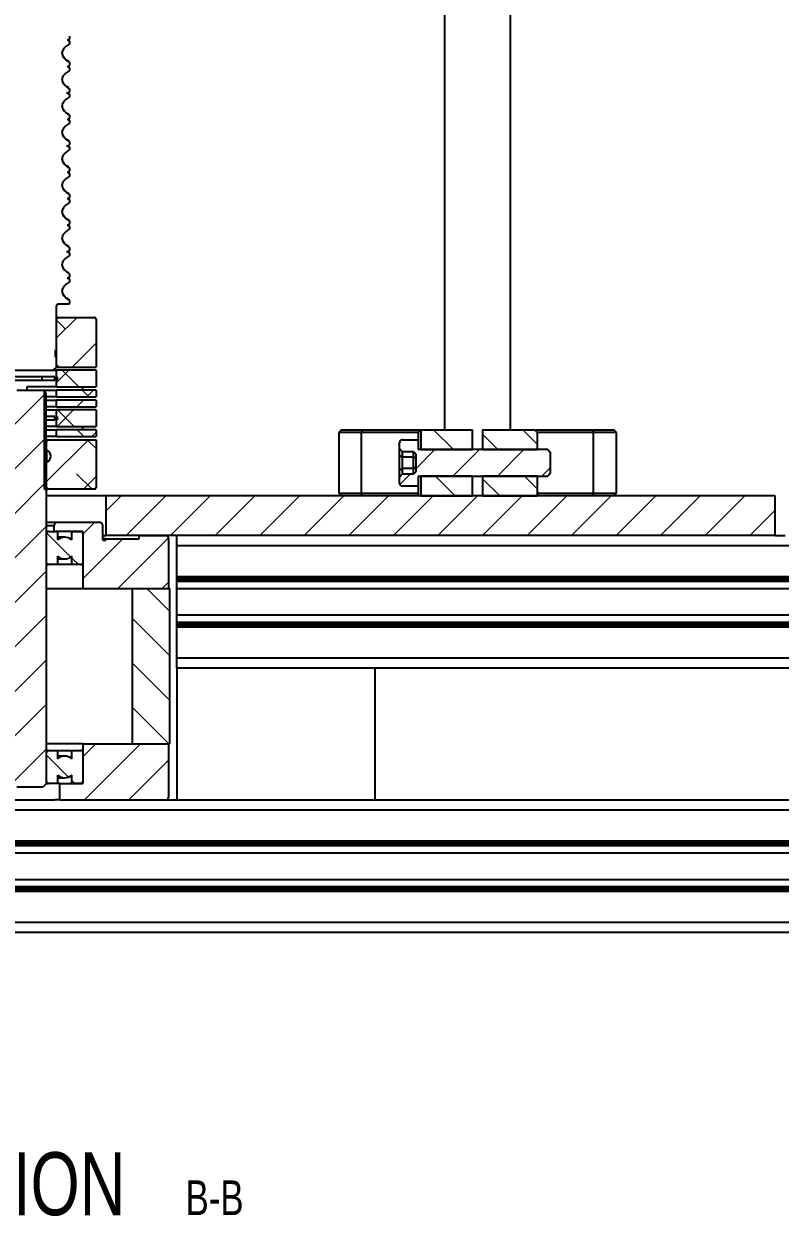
# Model space of a CAD drawing. Header units: millimetres. Extents: x 15 to 1184, y 5 to 1288.
# Drawn here: x 373 to 449.2, y 1006.1 to 1126.4 of the extents above; entities that cross this region are included whole.
import ezdxf

# ---------------------------------------------------------------- set-up
doc = ezdxf.new("R2010")
doc.units = ezdxf.units.MM
doc.styles.add('SLDTEXTSTYLE1', font='TXT', dxfattribs={"width": 0.75})

# ---------------------------------------------------------------- blocks, each defined once
blk = doc.blocks.new('SW_NOTE_3')
at = {"color": 0, "linetype": 'Continuous', "lineweight": 0, "attachment_point": 2, "style": 'SLDTEXTSTYLE1'}
for s, insert, char_height in [('SECTION', (17.36, 8.19), 6.35), ('B-B', (40.51, 5.35), 3.5)]:
    blk.add_mtext(s, dxfattribs=dict(at, insert=insert, char_height=char_height))

msp = doc.modelspace()

# ---------------------------------------------------------------- hatches: boundary and pattern name
at = {"linetype": 'Continuous', "lineweight": 18}
h = msp.add_hatch(dxfattribs=at)
h.set_pattern_fill('ANSI38', style=0)
edge = h.paths.add_edge_path(flags=0)
edge.add_line((380.25, 1091.76), (380.25, 1096.6))
edge.add_arc((380.09, 1096.6), 0.167, 0, 90)
edge.add_line((380.09, 1096.76), (376.44, 1096.76))
edge.add_arc((376.44, 1096.6), 0.167, 90, 180)
edge.add_line((376.27, 1096.6), (376.27, 1091.76))
edge.add_line((376.27, 1091.76), (380.25, 1091.76))
h = msp.add_hatch(dxfattribs=at)
h.set_pattern_fill('ANSI38', style=0)
h.paths.add_polyline_path([(376.33, 1090.76), (376.33, 1090.43), (376.27, 1090.43), (376.27, 1089.76), (380.25, 1089.76), (380.25, 1091.43), (376.27, 1091.43), (376.27, 1090.76)], flags=0)
h = msp.add_hatch(dxfattribs=at)
h.set_pattern_fill('ANSI31', style=0)
h.paths.add_polyline_path([(371.92, 1049.76), (372.25, 1049.43), (374.92, 1049.43), (375.25, 1049.76), (375.25, 1079.43), (375.05, 1079.43), (375.05, 1089.3), (374.92, 1089.43), (372.25, 1089.43), (371.92, 1089.1)], flags=0)
h = msp.add_hatch(dxfattribs=at)
h.set_pattern_fill('ANSI38', style=0)
h.paths.add_polyline_path([(376.27, 1089.43), (376.27, 1088.76), (380.25, 1088.76), (380.25, 1089.43)], flags=0)
h = msp.add_hatch(dxfattribs=at)
h.set_pattern_fill('ANSI38', style=0)
h.paths.add_polyline_path([(380.25, 1087.76), (380.25, 1088.43), (376.27, 1088.43), (376.27, 1087.76)], flags=0)
h = msp.add_hatch(dxfattribs=at)
h.set_pattern_fill('ANSI38', style=0)
h.paths.add_polyline_path([(376.33, 1086.76), (376.33, 1086.43), (376.27, 1086.43), (376.27, 1085.76), (380.25, 1085.76), (380.25, 1087.43), (376.27, 1087.43), (376.27, 1086.76)], flags=0)
h = msp.add_hatch(dxfattribs=at)
h.set_pattern_fill('ANSI38', style=0)
h.paths.add_polyline_path([(376.27, 1085.43), (376.27, 1084.76), (380.25, 1084.76), (380.25, 1085.43)], flags=0)
h = msp.add_hatch(dxfattribs=at)
h.set_pattern_fill('ANSI31', angle=90, style=0)
h.paths.add_polyline_path([(412.98, 1083.43), (418.21, 1083.43), (418.21, 1085.43), (412.98, 1085.43)], flags=0)
h = msp.add_hatch(dxfattribs=at)
h.set_pattern_fill('ANSI31', angle=90, style=0)
h.paths.add_polyline_path([(424.44, 1085.43), (419.21, 1085.43), (419.21, 1083.43), (424.71, 1083.43), (424.71, 1085.16)], flags=0)
h = msp.add_hatch(dxfattribs=at)
h.set_pattern_fill('ANSI38', style=0)
edge = h.paths.add_edge_path(flags=0)
edge.add_arc((375.43, 1079.6), 0.167, 180, 270)
edge.add_line((375.43, 1079.43), (380.09, 1079.43))
edge.add_arc((380.09, 1079.6), 0.167, 270, 360)
edge.add_line((380.25, 1079.6), (380.25, 1084.43))
edge.add_line((380.25, 1084.43), (375.43, 1084.43))
edge.add_arc((375.43, 1084.26), 0.167, 90, 180)
edge.add_line((375.27, 1084.26), (375.27, 1083.42))
edge.add_ellipse((373.59, 1082.76), major_axis=(2.09, 0), ratio=0.52515, start_angle=-36.6739, end_angle=36.6739, ccw=False)
edge.add_line((375.27, 1082.11), (375.27, 1079.6))
h = msp.add_hatch(dxfattribs=at)
h.set_pattern_fill('ANSI31', style=0)
edge = h.paths.add_edge_path(flags=0)
edge.add_line((410.84, 1083.55), (411.1, 1083.25))
edge.add_line((411.1, 1083.25), (412.25, 1083.25))
edge.add_line((412.25, 1083.25), (412.51, 1082.95))
edge.add_line((412.51, 1082.95), (412.51, 1081.24))
edge.add_line((412.51, 1081.24), (412.25, 1080.94))
edge.add_line((412.25, 1080.94), (411.1, 1080.94))
edge.add_line((411.1, 1080.94), (410.84, 1080.64))
edge.add_line((410.84, 1080.64), (410.84, 1080.03))
edge.add_arc((411.11, 1080.03), 0.267, 180, 270)
edge.add_line((411.11, 1079.76), (412.71, 1079.76))
edge.add_line((412.71, 1079.76), (412.71, 1080.76))
edge.add_line((412.71, 1080.76), (425.78, 1080.76))
edge.add_line((425.78, 1080.76), (426.04, 1081.02))
edge.add_line((426.04, 1081.02), (426.04, 1083.17))
edge.add_line((426.04, 1083.17), (425.78, 1083.43))
edge.add_line((425.78, 1083.43), (412.71, 1083.43))
edge.add_line((412.71, 1083.43), (412.71, 1084.43))
edge.add_line((412.71, 1084.43), (411.11, 1084.43))
edge.add_arc((411.11, 1084.16), 0.267, 90, 180)
edge.add_line((410.84, 1084.16), (410.84, 1083.55))
h = msp.add_hatch(dxfattribs=at)
h.set_pattern_fill('ANSI31', angle=90, style=0)
h.paths.add_polyline_path([(412.98, 1078.76), (418.21, 1078.76), (418.21, 1080.76), (412.98, 1080.76)], flags=0)
h = msp.add_hatch(dxfattribs=at)
h.set_pattern_fill('ANSI31', angle=90, style=0)
h.paths.add_polyline_path([(424.71, 1078.76), (424.71, 1080.76), (419.21, 1080.76), (419.21, 1078.76)], flags=0)
h = msp.add_hatch(dxfattribs=at)
h.set_pattern_fill('ANSI31', style=0)
h.paths.add_polyline_path([(381.25, 1074.76), (448.71, 1074.76), (448.71, 1078.76), (381.25, 1078.76)], flags=0)
h = msp.add_hatch(dxfattribs=at)
h.set_pattern_fill('ANSI31', angle=90, style=0)
edge = h.paths.add_edge_path(flags=0)
edge.add_line((376.35, 1074.32), (376.35, 1075.16))
edge.add_line((376.35, 1075.16), (375.45, 1075.16))
edge.add_arc((375.45, 1074.96), 0.2, 90, 180)
edge.add_line((375.25, 1074.96), (375.25, 1072.03))
edge.add_arc((375.45, 1072.03), 0.2, 180, 270)
edge.add_line((375.45, 1071.83), (376.35, 1071.83))
edge.add_line((376.35, 1071.83), (376.35, 1072.68))
edge.add_arc((377.09, 1073.5), 1.1, 228.1897, 311.8103)
edge.add_line((377.82, 1072.68), (377.82, 1071.83))
edge.add_line((377.82, 1071.83), (378.72, 1071.83))
edge.add_arc((378.72, 1072.03), 0.2, 270, 360)
edge.add_line((378.92, 1072.03), (378.92, 1074.96))
edge.add_arc((378.72, 1074.96), 0.2, 0, 90)
edge.add_line((378.72, 1075.16), (377.82, 1075.16))
edge.add_line((377.82, 1075.16), (377.82, 1074.32))
edge.add_arc((377.09, 1073.5), 1.1, 48.1897, 131.8103)
h = msp.add_hatch(dxfattribs=at)
h.set_pattern_fill('ANSI31', style=0)
edge = h.paths.add_edge_path(flags=0)
edge.add_line((378.92, 1069.43), (387.59, 1069.43))
edge.add_line((387.59, 1069.43), (387.59, 1074.43))
edge.add_arc((387.25, 1074.43), 0.333, 0, 90)
edge.add_line((387.25, 1074.76), (384.59, 1074.76))
edge.add_line((384.59, 1074.76), (384.59, 1074.43))
edge.add_line((384.59, 1074.43), (381.25, 1074.43))
edge.add_line((381.25, 1074.43), (381.25, 1074.3))
edge.add_line((381.25, 1074.3), (380.92, 1074.3))
edge.add_line((380.92, 1074.3), (380.92, 1075.76))
edge.add_arc((380.59, 1075.76), 0.333, 0, 90)
edge.add_line((380.59, 1076.1), (376.35, 1076.1))
edge.add_arc((376.35, 1075.76), 0.333, 90, 180)
edge.add_line((376.02, 1075.76), (376.02, 1075.16))
edge.add_line((376.02, 1075.16), (378.92, 1075.16))
edge.add_line((378.92, 1075.16), (378.92, 1069.43))
h = msp.add_hatch(dxfattribs=at)
h.set_pattern_fill('ANSI31', angle=90, style=0)
h.paths.add_polyline_path([(383.92, 1053.76), (387.69, 1053.76), (387.69, 1069.43), (383.92, 1069.43)], flags=0)
h = msp.add_hatch(dxfattribs=at)
h.set_pattern_fill('ANSI31', style=0)
edge = h.paths.add_edge_path(flags=0)
edge.add_line((387.59, 1053.76), (378.92, 1053.76))
edge.add_line((378.92, 1053.76), (378.92, 1049.76))
edge.add_line((378.92, 1049.76), (376.59, 1049.76))
edge.add_line((376.59, 1049.76), (376.59, 1048.1))
edge.add_line((376.59, 1048.1), (387.25, 1048.1))
edge.add_arc((387.25, 1048.43), 0.333, 270, 360)
edge.add_line((387.59, 1048.43), (387.59, 1053.76))
h = msp.add_hatch(dxfattribs=at)
h.set_pattern_fill('ANSI31', angle=90, style=0)
edge = h.paths.add_edge_path(flags=0)
edge.add_line((376.35, 1049.76), (376.35, 1050.61))
edge.add_arc((377.09, 1051.43), 1.1, 228.1897, 311.8103)
edge.add_line((377.82, 1050.61), (377.82, 1049.76))
edge.add_line((377.82, 1049.76), (378.72, 1049.76))
edge.add_arc((378.72, 1049.96), 0.2, 270, 360)
edge.add_line((378.92, 1049.96), (378.92, 1052.9))
edge.add_arc((378.72, 1052.9), 0.2, 0, 90)
edge.add_line((378.72, 1053.1), (377.82, 1053.1))
edge.add_line((377.82, 1053.1), (377.82, 1052.25))
edge.add_arc((377.09, 1051.43), 1.1, 48.1897, 131.8103)
edge.add_line((376.35, 1052.25), (376.35, 1053.1))
edge.add_line((376.35, 1053.1), (375.45, 1053.1))
edge.add_arc((375.45, 1052.9), 0.2, 90, 180)
edge.add_line((375.25, 1052.9), (375.25, 1049.96))
edge.add_arc((375.45, 1049.96), 0.2, 180, 270)
edge.add_line((375.45, 1049.76), (376.35, 1049.76))

# ---------------------------------------------------------------- linework, layer by layer
at = {"color": 7, "linetype": 'Continuous', "lineweight": 25}
for p, q in [((415.38, 1140.28), (415.38, 1085.43)), ((422.04, 1085.43), (422.04, 1140.28)), ((377.55, 1124.67), (377.43, 1124.71)), ((377.48, 1124.71), (377.5, 1124.68)), ((377.59, 1124.61), (377.57, 1124.64)), ((377.59, 1125.14), (377.59, 1124.85)), ((377.59, 1124.61), (377.59, 1124.34)), ((377.34, 1122.11), (377.49, 1122.01)), ((377.41, 1122.06), (377.51, 1121.99)), ((377.59, 1121.95), (377.55, 1121.97)), ((377.59, 1122.47), (377.56, 1122.49)), ((377.59, 1122.47), (377.59, 1122.19)), ((377.59, 1121.95), (377.59, 1121.68)), ((377.59, 1119.8), (377.54, 1119.82)), ((377.59, 1119.8), (377.59, 1119.52)), ((377.26, 1119.44), (377.52, 1119.32)), ((377.4, 1119.37), (377.51, 1119.32)), ((377.59, 1119.28), (377.53, 1119.31)), ((377.59, 1119.28), (377.59, 1119.01)), ((377.59, 1117.14), (377.59, 1116.85)), ((377.54, 1116.65), (377.44, 1116.71)), ((377.59, 1116.61), (377.59, 1116.35)), ((377.27, 1114.12), (377.52, 1113.99)), ((377.4, 1114.05), (377.51, 1113.99)), ((377.59, 1113.95), (377.54, 1113.97)), ((377.59, 1114.47), (377.55, 1114.49)), ((377.59, 1114.47), (377.59, 1114.19)), ((377.59, 1113.95), (377.59, 1113.68)), ((377.38, 1111.43), (377.49, 1111.34)), ((377.41, 1111.4), (377.51, 1111.32)), ((377.59, 1111.8), (377.56, 1111.82)), ((377.59, 1111.28), (377.56, 1111.31)), ((377.59, 1111.8), (377.59, 1111.52)), ((377.59, 1111.28), (377.59, 1111.01)), ((377.34, 1108.78), (377.49, 1108.68)), ((377.41, 1108.72), (377.51, 1108.65)), ((377.59, 1109.14), (377.56, 1109.16)), ((377.59, 1109.14), (377.59, 1108.85)), ((377.59, 1108.61), (377.55, 1108.64)), ((377.59, 1108.61), (377.59, 1108.35)), ((377.59, 1106.47), (377.58, 1106.49)), ((377.59, 1106.47), (377.59, 1106.19)), ((377.59, 1105.95), (377.59, 1105.68)), ((377.27, 1103.45), (377.52, 1103.32)), ((377.4, 1103.38), (377.51, 1103.32)), ((377.59, 1103.8), (377.54, 1103.82)), ((377.59, 1103.28), (377.54, 1103.31)), ((377.59, 1103.8), (377.59, 1103.52)), ((377.59, 1103.28), (377.59, 1103.01)), ((377.35, 1100.77), (377.49, 1100.68)), ((377.41, 1100.72), (377.51, 1100.65)), ((377.59, 1100.61), (377.55, 1100.64)), ((377.59, 1101.14), (377.56, 1101.16)), ((377.59, 1101.14), (377.59, 1100.85)), ((377.59, 1100.61), (377.59, 1100.35)), ((376.25, 1093.43), (376.25, 1097.93)), ((377.44, 1098.1), (376.42, 1098.1)), ((377.59, 1098.47), (377.57, 1098.49)), ((377.59, 1098.47), (377.59, 1098.19)), ((376.25, 1096.76), (376.44, 1096.76)), ((376.44, 1096.76), (380.09, 1096.76)), ((376.27, 1091.76), (376.27, 1096.6)), ((380.25, 1096.6), (380.25, 1091.76)), ((376.12, 1093.36), (376.12, 1092.86)), ((376.19, 1093.43), (376.25, 1093.43)), ((376.19, 1092.8), (376.25, 1092.8)), ((376.25, 1091.76), (376.25, 1092.8)), ((376.11, 1090.76), (370.9, 1090.76)), ((371.25, 1091.43), (375.92, 1091.43)), ((374.78, 1090.76), (374.78, 1090.43)), ((376.25, 1091.76), (375.92, 1091.43)), ((375.92, 1091.43), (376.27, 1091.43)), ((376.11, 1090.43), (376.11, 1090.76)), ((376.27, 1091.76), (376.25, 1091.76)), ((376.27, 1090.76), (376.25, 1090.76)), ((376.25, 1090.76), (376.25, 1090.43)), ((376.27, 1091.76), (380.25, 1091.76)), ((376.27, 1090.76), (376.27, 1091.43)), ((380.25, 1091.43), (376.27, 1091.43)), ((376.27, 1090.76), (376.33, 1090.76)), ((376.33, 1090.76), (376.33, 1090.43)), ((380.25, 1091.43), (380.25, 1089.76)), ((370.9, 1090.43), (376.11, 1090.43)), ((376.27, 1089.76), (373.26, 1089.76)), ((373.26, 1089.76), (373.26, 1089.43)), ((376.25, 1090.43), (376.27, 1090.43)), ((376.27, 1089.76), (376.27, 1090.43)), ((376.33, 1090.43), (376.27, 1090.43)), ((376.27, 1089.76), (380.25, 1089.76)), ((378.92, 1089.43), (378.92, 1089.76)), ((372.25, 1089.43), (374.92, 1089.43)), ((374.92, 1089.43), (376.27, 1089.43)), ((374.92, 1089.43), (375.05, 1089.3)), ((375.05, 1079.43), (375.05, 1089.3)), ((375.22, 1089.1), (375.05, 1089.3)), ((375.22, 1079.43), (375.22, 1089.1)), ((376.27, 1088.76), (375.22, 1088.76)), ((375.22, 1088.43), (376.27, 1088.43)), ((376.27, 1088.76), (376.27, 1089.43)), ((380.25, 1089.43), (376.27, 1089.43)), ((376.27, 1088.76), (380.25, 1088.76)), ((376.27, 1087.76), (376.27, 1088.43)), ((380.25, 1088.43), (376.27, 1088.43)), ((380.25, 1089.43), (380.25, 1088.76)), ((380.25, 1088.43), (380.25, 1087.76)), ((376.27, 1087.76), (375.22, 1087.76)), ((375.22, 1087.43), (376.27, 1087.43)), ((376.27, 1087.76), (380.25, 1087.76)), ((376.27, 1086.76), (376.27, 1087.43)), ((380.25, 1087.43), (376.27, 1087.43)), ((380.25, 1087.43), (380.25, 1085.76)), ((376.11, 1086.76), (375.22, 1086.76)), ((375.22, 1086.43), (376.11, 1086.43)), ((376.11, 1086.43), (376.11, 1086.76)), ((376.27, 1086.76), (376.25, 1086.76)), ((376.25, 1086.76), (376.25, 1086.43)), ((376.25, 1086.43), (376.27, 1086.43)), ((376.27, 1086.76), (376.33, 1086.76)), ((376.27, 1085.76), (376.27, 1086.43)), ((376.33, 1086.43), (376.27, 1086.43)), ((376.33, 1086.76), (376.33, 1086.43)), ((376.27, 1085.76), (375.22, 1085.76)), ((375.22, 1085.43), (376.27, 1085.43)), ((376.27, 1084.76), (375.22, 1084.76)), ((376.27, 1085.76), (380.25, 1085.76)), ((376.27, 1084.76), (376.27, 1085.43)), ((380.25, 1085.43), (376.27, 1085.43)), ((376.27, 1084.76), (380.25, 1084.76)), ((378.92, 1085.43), (378.92, 1085.76)), ((380.25, 1085.43), (380.25, 1084.76)), ((404.98, 1085.43), (404.71, 1085.16)), ((404.71, 1085.16), (404.71, 1079.03)), ((407.02, 1085.16), (404.71, 1085.16)), ((404.98, 1085.43), (407.1, 1085.43)), ((407.1, 1085.43), (407.02, 1085.16)), ((412.71, 1085.16), (407.02, 1085.16)), ((407.02, 1079.03), (407.02, 1085.16)), ((407.1, 1085.43), (412.98, 1085.43)), ((412.98, 1085.43), (412.71, 1085.16)), ((412.71, 1085.16), (412.71, 1084.43)), ((412.98, 1085.43), (412.98, 1083.43)), ((412.98, 1085.43), (418.21, 1085.43)), ((418.21, 1083.43), (418.21, 1085.43)), ((419.21, 1085.43), (419.21, 1083.43)), ((419.21, 1085.43), (424.44, 1085.43)), ((424.44, 1085.43), (424.71, 1085.16)), ((424.44, 1085.43), (430.31, 1085.43)), ((424.71, 1085.16), (424.71, 1083.43)), ((430.39, 1085.16), (424.71, 1085.16)), ((430.31, 1085.43), (430.39, 1085.16)), ((430.31, 1085.43), (432.44, 1085.43)), ((430.39, 1079.03), (430.39, 1085.16)), ((432.71, 1085.16), (430.39, 1085.16)), ((432.71, 1085.16), (432.44, 1085.43)), ((432.71, 1079.03), (432.71, 1085.16)), ((375.22, 1084.43), (375.43, 1084.43)), ((375.27, 1083.42), (375.27, 1084.26)), ((375.43, 1084.43), (380.25, 1084.43)), ((380.25, 1084.43), (380.25, 1079.6)), ((410.84, 1083.55), (410.84, 1084.16)), ((411.1, 1083.25), (410.84, 1083.55)), ((410.84, 1082.82), (410.84, 1083.55)), ((411.11, 1084.43), (412.71, 1084.43)), ((412.71, 1084.43), (412.71, 1083.43)), ((411.1, 1082.67), (410.84, 1082.82)), ((410.84, 1081.37), (410.84, 1082.82)), ((411.1, 1083.25), (412.25, 1083.25)), ((411.1, 1083.25), (411.1, 1082.67)), ((412.25, 1082.67), (411.1, 1082.67)), ((411.1, 1082.67), (411.1, 1081.52)), ((412.25, 1083.25), (412.51, 1082.95)), ((412.25, 1082.67), (412.25, 1083.25)), ((412.51, 1082.52), (412.25, 1082.67)), ((412.25, 1081.52), (412.25, 1082.67)), ((412.51, 1081.24), (412.51, 1082.95)), ((425.78, 1083.43), (412.71, 1083.43)), ((412.98, 1083.43), (418.21, 1083.43)), ((419.21, 1083.43), (424.71, 1083.43)), ((425.78, 1083.43), (426.04, 1083.17)), ((426.04, 1083.17), (426.04, 1081.02)), ((375.27, 1079.6), (375.27, 1082.11)), ((410.84, 1081.37), (411.1, 1081.52)), ((410.84, 1080.64), (410.84, 1081.37)), ((411.1, 1081.52), (411.1, 1080.94)), ((412.25, 1081.52), (411.1, 1081.52)), ((412.51, 1081.67), (412.25, 1081.52)), ((412.25, 1080.94), (412.25, 1081.52)), ((412.51, 1081.24), (412.25, 1080.94)), ((410.84, 1080.64), (411.1, 1080.94)), ((410.84, 1080.03), (410.84, 1080.64)), ((412.25, 1080.94), (411.1, 1080.94)), ((412.71, 1080.76), (425.78, 1080.76)), ((412.71, 1080.76), (412.71, 1079.76)), ((418.21, 1080.76), (412.98, 1080.76)), ((412.98, 1080.76), (412.98, 1078.76)), ((418.21, 1078.76), (418.21, 1080.76)), ((424.71, 1080.76), (419.21, 1080.76)), ((419.21, 1080.76), (419.21, 1078.76)), ((424.71, 1080.76), (424.71, 1078.76)), ((426.04, 1081.02), (425.78, 1080.76)), ((375.05, 1079.43), (375.25, 1079.43)), ((375.25, 1079.43), (375.43, 1079.43)), ((375.25, 1049.76), (375.25, 1079.43)), ((381.25, 1078.76), (375.25, 1078.76)), ((380.09, 1079.43), (375.43, 1079.43)), ((381.25, 1078.76), (381.25, 1074.76)), ((448.71, 1078.76), (381.25, 1078.76)), ((404.71, 1079.03), (404.98, 1078.76)), ((404.71, 1079.03), (407.02, 1079.03)), ((407.02, 1079.03), (412.71, 1079.03)), ((407.1, 1078.76), (407.02, 1079.03)), ((412.71, 1079.76), (411.11, 1079.76)), ((412.71, 1079.76), (412.71, 1078.76)), ((412.98, 1078.76), (418.21, 1078.76)), ((419.21, 1078.76), (424.71, 1078.76)), ((424.71, 1079.03), (430.39, 1079.03)), ((430.31, 1078.76), (430.39, 1079.03)), ((430.39, 1079.03), (432.71, 1079.03)), ((432.44, 1078.76), (432.71, 1079.03)), ((448.71, 1074.76), (448.71, 1078.76)), ((375.25, 1076.1), (376.35, 1076.1)), ((375.45, 1075.16), (375.25, 1075.16)), ((375.45, 1075.16), (376.35, 1075.16)), ((376.02, 1075.16), (376.02, 1075.76)), ((378.92, 1075.16), (376.02, 1075.16)), ((376.35, 1076.1), (380.59, 1076.1)), ((376.35, 1075.16), (376.35, 1074.32)), ((377.82, 1074.32), (377.82, 1075.16)), ((377.82, 1075.16), (378.72, 1075.16)), ((378.92, 1075.16), (378.92, 1069.43)), ((380.92, 1074.3), (380.92, 1075.76)), ((375.25, 1072.03), (375.25, 1074.96)), ((377.09, 1074.6), (376.35, 1074.6)), ((378.92, 1074.96), (378.92, 1072.03)), ((380.92, 1074.76), (381.25, 1074.76)), ((381.25, 1074.43), (380.92, 1074.43)), ((380.92, 1074.3), (381.25, 1074.3)), ((448.71, 1074.76), (381.25, 1074.76)), ((381.25, 1074.43), (381.25, 1074.3)), ((381.25, 1074.43), (384.59, 1074.43)), ((384.59, 1074.43), (384.59, 1074.76)), ((384.59, 1074.76), (387.25, 1074.76)), ((387.59, 1069.43), (387.59, 1074.43)), ((388.38, 1073.76), (388.38, 1074.76)), ((448.71, 1074.76), (449.71, 1074.76)), ((376.35, 1072.68), (376.35, 1071.83)), ((377.82, 1071.83), (377.82, 1072.68)), ((388.38, 1073.76), (512.38, 1073.76)), ((388.38, 1070.63), (388.38, 1073.76)), ((375.45, 1071.83), (375.25, 1071.83)), ((376.35, 1071.83), (375.45, 1071.83)), ((376.35, 1072.4), (377.09, 1072.4)), ((377.82, 1071.83), (376.35, 1071.83)), ((378.72, 1071.83), (377.82, 1071.83)), ((388.38, 1070.63), (512.38, 1070.63)), ((388.38, 1070.5), (388.38, 1070.63)), ((388.38, 1070.5), (512.38, 1070.5)), ((388.38, 1070.36), (388.38, 1070.5)), ((388.38, 1070.36), (512.38, 1070.36)), ((388.38, 1070.3), (388.38, 1070.36)), ((388.38, 1070.3), (512.38, 1070.3)), ((388.38, 1070.16), (388.38, 1070.3)), ((375.25, 1069.43), (378.92, 1069.43)), ((378.92, 1069.43), (387.59, 1069.43)), ((383.92, 1053.76), (383.92, 1069.43)), ((383.92, 1069.43), (387.69, 1069.43)), ((387.69, 1053.76), (387.69, 1069.43)), ((388.38, 1070.16), (512.38, 1070.16)), ((388.38, 1069.44), (388.38, 1070.16)), ((388.38, 1069.44), (512.38, 1069.44)), ((388.38, 1066.76), (388.38, 1069.44)), ((388.38, 1066.76), (512.38, 1066.76)), ((388.38, 1066.03), (388.38, 1066.76)), ((388.38, 1066.03), (512.38, 1066.03)), ((388.38, 1065.9), (388.38, 1066.03)), ((388.38, 1065.9), (512.38, 1065.9)), ((388.38, 1065.83), (388.38, 1065.9)), ((388.38, 1065.83), (512.38, 1065.83)), ((388.38, 1065.7), (388.38, 1065.83)), ((388.38, 1065.56), (388.38, 1065.7)), ((388.38, 1065.7), (512.38, 1065.7)), ((388.38, 1065.56), (512.38, 1065.56)), ((388.38, 1062.43), (388.38, 1065.56)), ((388.38, 1061.43), (388.38, 1062.43)), ((388.38, 1062.43), (512.38, 1062.43)), ((388.38, 1061.43), (388.38, 1048.1)), ((388.38, 1061.43), (512.38, 1061.43)), ((408.38, 1048.1), (408.38, 1061.43)), ((378.92, 1053.76), (375.25, 1053.76)), ((378.92, 1053.76), (378.92, 1049.76)), ((378.92, 1053.76), (387.59, 1053.76)), ((383.92, 1053.76), (387.69, 1053.76)), ((387.59, 1048.43), (387.59, 1053.76)), ((375.25, 1053.1), (375.45, 1053.1)), ((375.25, 1049.96), (375.25, 1052.9)), ((375.45, 1053.1), (376.35, 1053.1)), ((376.35, 1053.1), (377.82, 1053.1)), ((376.35, 1053.1), (376.35, 1052.25)), ((377.09, 1052.53), (376.35, 1052.53)), ((377.82, 1052.25), (377.82, 1053.1)), ((377.82, 1053.1), (378.72, 1053.1)), ((378.92, 1052.9), (378.92, 1049.96)), ((376.35, 1050.61), (376.35, 1049.76)), ((376.35, 1050.33), (377.09, 1050.33)), ((377.82, 1049.76), (377.82, 1050.61)), ((372.25, 1049.43), (374.92, 1049.43)), ((375.25, 1049.76), (374.92, 1049.43)), ((375.25, 1049.76), (375.45, 1049.76)), ((376.35, 1049.76), (375.45, 1049.76)), ((376.59, 1049.76), (376.35, 1049.76)), ((376.59, 1048.1), (376.59, 1049.76)), ((376.59, 1049.76), (378.92, 1049.76)), ((378.72, 1049.76), (377.82, 1049.76)), ((371.09, 1048.1), (376.08, 1048.1)), ((376.59, 1048.1), (376.08, 1048.1)), ((376.59, 1048.1), (387.25, 1048.1)), ((387.25, 1048.1), (512.38, 1048.1)), ((235.04, 1047.1), (512.38, 1047.1)), ((235.04, 1043.96), (512.38, 1043.96)), ((235.04, 1043.83), (512.38, 1043.83)), ((235.04, 1043.7), (512.38, 1043.7)), ((235.04, 1043.63), (512.38, 1043.63)), ((235.04, 1043.5), (512.38, 1043.5)), ((235.04, 1042.77), (512.38, 1042.77)), ((235.04, 1040.09), (512.38, 1040.09)), ((235.04, 1039.36), (512.38, 1039.36)), ((235.04, 1039.23), (512.38, 1039.23)), ((235.04, 1039.16), (512.38, 1039.16)), ((235.04, 1039.03), (512.38, 1039.03)), ((235.04, 1038.9), (512.38, 1038.9)), ((235.04, 1035.76), (512.38, 1035.76)), ((235.04, 1034.76), (512.38, 1034.76))]:
    msp.add_line(p, q, dxfattribs=at)
at = {"color": 8, "linetype": 'Continuous', "lineweight": 25}
for p, q in [((377.5, 1124.68), (377.52, 1124.65)), ((377.49, 1122.01), (377.52, 1121.99)), ((377.53, 1122.52), (377.56, 1122.5)), ((377.51, 1119.86), (377.56, 1119.83)), ((377.52, 1114.52), (377.56, 1114.5)), ((377.49, 1111.34), (377.52, 1111.32)), ((377.53, 1111.86), (377.56, 1111.83)), ((377.53, 1109.19), (377.56, 1109.17)), ((377.49, 1108.68), (377.52, 1108.65)), ((377.55, 1106.52), (377.56, 1106.5)), ((377.52, 1103.86), (377.56, 1103.83)), ((377.49, 1100.68), (377.52, 1100.65)), ((377.53, 1101.19), (377.56, 1101.17)), ((377.54, 1098.52), (377.56, 1098.5)), ((376.25, 1096.6), (376.27, 1096.6)), ((375.22, 1084.26), (375.27, 1084.26)), ((375.22, 1079.6), (375.27, 1079.6)), ((376.02, 1075.76), (375.25, 1075.76))]:
    msp.add_line(p, q, dxfattribs=at)
at = {"color": 7, "linetype": 'Continuous', "lineweight": 25}
for centre, radius, start, end in [((376.42, 1097.93), 0.167, 90, 180), ((376.44, 1096.6), 0.167, 90, 180), ((380.09, 1096.6), 0.167, 0, 90), ((376.19, 1093.36), 0.0667, 90, 180), ((376.19, 1092.86), 0.0667, 180, 270), ((375.43, 1084.26), 0.167, 90, 180), ((411.11, 1084.16), 0.267, 90, 180), ((411.11, 1080.03), 0.267, 180, 270), ((375.43, 1079.6), 0.167, 180, 270), ((380.09, 1079.6), 0.167, 270, 0), ((375.45, 1074.96), 0.2, 90, 180), ((376.35, 1075.76), 0.333, 90, 180), ((378.72, 1074.96), 0.2, 0, 90), ((380.59, 1075.76), 0.333, 0, 90), ((377.09, 1073.5), 1.1, 48.1897, 131.8103), ((387.25, 1074.43), 0.333, 0, 90), ((377.09, 1073.5), 1.1, 228.1897, 311.8103), ((375.45, 1072.03), 0.2, 180, 270), ((378.72, 1072.03), 0.2, 270, 0), ((375.45, 1052.9), 0.2, 90, 180), ((377.09, 1051.43), 1.1, 48.1897, 131.8103), ((378.72, 1052.9), 0.2, 0, 90), ((375.45, 1049.96), 0.2, 180, 270), ((377.09, 1051.43), 1.1, 228.1897, 311.8103), ((378.72, 1049.96), 0.2, 270, 0), ((387.25, 1048.43), 0.333, 270, 0)]:
    msp.add_arc(centre, radius, start, end, dxfattribs=at)
for centre, major_axis, ratio, start_param, end_param in [((373.59, 1082.76), (2.09, 0), 0.52515, 5.643105, 6.923266), ((412.98, 1082.1), (2.31, 0), 0.57735, 1.570796, 1.686525), ((412.98, 1082.1), (2.31, 0), 0.57735, 4.596661, 4.712389)]:
    msp.add_ellipse(centre, major_axis=major_axis, ratio=ratio, start_param=start_param, end_param=end_param, dxfattribs=at)
for points, knots in [([(377.51, 1124.65), (377.5, 1124.65), (377.48, 1124.66), (377.46, 1124.67), (377.44, 1124.69), (377.43, 1124.71), (377.43, 1124.74), (377.44, 1124.77), (377.45, 1124.79), (377.48, 1124.81), (377.5, 1124.81), (377.51, 1124.81), (377.51, 1124.81)], [0, 0, 0, 0, 0.106523, 0.213013, 0.319812, 0.42728, 0.535278, 0.643629, 0.751911, 0.859596, 0.966614, 1, 1, 1, 1]), ([(377.47, 1124.71), (377.47, 1124.71), (377.53, 1124.69), (377.52, 1124.67), (377.51, 1124.65)], [0, 0, 0, 0, 0.000596, 1, 1, 1, 1]), ([(377.51, 1124.81), (377.51, 1124.81), (377.51, 1124.81), (377.52, 1124.81), (377.52, 1124.81), (377.52, 1124.81)], [0, 0, 0, 0, 0.270814, 0.541616, 1, 1, 1, 1]), ([(377.52, 1124.65), (377.52, 1124.65), (377.52, 1124.65), (377.51, 1124.65), (377.51, 1124.65), (377.51, 1124.65)], [0, 0, 0, 0, 0.270803, 0.541616, 1, 1, 1, 1]), ([(377.52, 1124.81), (377.53, 1124.81), (377.55, 1124.82), (377.57, 1124.83), (377.58, 1124.84), (377.59, 1124.85), (377.59, 1124.85)], [0, 0, 0, 0, 0.315646, 0.631236, 0.947844, 1, 1, 1, 1]), ([(377.59, 1124.61), (377.58, 1124.62), (377.57, 1124.64), (377.55, 1124.65), (377.53, 1124.65), (377.52, 1124.65)], [0, 0, 0, 0, 0.32492, 0.650142, 1, 1, 1, 1]), ([(377.56, 1124.31), (377.56, 1124.32), (377.58, 1124.33), (377.58, 1124.34), (377.59, 1124.34)], [0, 0, 0, 0, 0.480147, 1, 1, 1, 1]), ([(377.56, 1122.5), (377.4, 1122.61), (377.15, 1122.76), (376.93, 1123.06), (376.84, 1123.31), (376.85, 1123.55), (376.96, 1123.81), (377.19, 1124.08), (377.43, 1124.23), (377.56, 1124.31)], [0, 0, 0, 0, 0.239812, 0.358739, 0.459942, 0.561701, 0.652809, 0.804703, 1, 1, 1, 1]), ([(377.5, 1122.57), (377.3, 1122.71), (377.03, 1122.89), (376.85, 1123.24), (376.86, 1123.37), (376.86, 1123.42)], [0, 0, 0, 0, 0.636956, 0.879385, 1, 1, 1, 1]), ([(377.51, 1121.99), (377.5, 1121.99), (377.48, 1121.99), (377.46, 1122), (377.44, 1122.02), (377.43, 1122.05), (377.43, 1122.07), (377.44, 1122.1), (377.45, 1122.12), (377.48, 1122.14), (377.5, 1122.15), (377.51, 1122.15), (377.51, 1122.15)], [0, 0, 0, 0, 0.106523, 0.212974, 0.319773, 0.427241, 0.535239, 0.643667, 0.751882, 0.859613, 0.966609, 1, 1, 1, 1]), ([(377.51, 1122.15), (377.51, 1122.15), (377.51, 1122.15), (377.52, 1122.15), (377.52, 1122.15), (377.52, 1122.15)], [0, 0, 0, 0, 0.2708056, 0.5416113, 1, 1, 1, 1]), ([(377.52, 1121.99), (377.52, 1121.99), (377.52, 1121.99), (377.51, 1121.99), (377.51, 1121.99), (377.51, 1121.99)], [0, 0, 0, 0, 0.2708044, 0.5416201, 1, 1, 1, 1]), ([(377.52, 1122.15), (377.53, 1122.15), (377.55, 1122.15), (377.57, 1122.16), (377.58, 1122.18), (377.59, 1122.19), (377.59, 1122.19)], [0, 0, 0, 0, 0.315582, 0.631107, 0.947651, 1, 1, 1, 1]), ([(377.59, 1121.95), (377.58, 1121.95), (377.57, 1121.97), (377.55, 1121.98), (377.53, 1121.99), (377.52, 1121.99)], [0, 0, 0, 0, 0.325085, 0.650164, 1, 1, 1, 1]), ([(377.59, 1122.47), (377.58, 1122.48), (377.58, 1122.49), (377.56, 1122.5), (377.56, 1122.5)], [0, 0, 0, 0, 0.480239, 1, 1, 1, 1]), ([(377.56, 1119.83), (377.4, 1119.94), (377.15, 1120.1), (376.93, 1120.4), (376.84, 1120.64), (376.85, 1120.88), (376.96, 1121.14), (377.19, 1121.41), (377.43, 1121.56), (377.56, 1121.65)], [0, 0, 0, 0, 0.2398178, 0.358738, 0.4599409, 0.5617001, 0.6528086, 0.8047023, 1, 1, 1, 1]), ([(377.5, 1119.91), (377.3, 1120.04), (377.03, 1120.23), (376.85, 1120.57), (376.86, 1120.71), (376.86, 1120.75)], [0, 0, 0, 0, 0.636967, 0.879397, 1, 1, 1, 1]), ([(377.56, 1121.65), (377.56, 1121.65), (377.58, 1121.66), (377.58, 1121.67), (377.59, 1121.68)], [0, 0, 0, 0, 0.479974, 1, 1, 1, 1]), ([(377.59, 1119.8), (377.58, 1119.81), (377.58, 1119.82), (377.56, 1119.83), (377.56, 1119.83)], [0, 0, 0, 0, 0.480239, 1, 1, 1, 1]), ([(377.56, 1117.17), (377.4, 1117.27), (377.15, 1117.43), (376.93, 1117.73), (376.84, 1117.98), (376.85, 1118.22), (376.96, 1118.47), (377.19, 1118.75), (377.43, 1118.9), (377.56, 1118.98)], [0, 0, 0, 0, 0.239818, 0.358738, 0.459949, 0.561708, 0.652809, 0.804702, 1, 1, 1, 1]), ([(377.51, 1119.32), (377.5, 1119.32), (377.48, 1119.32), (377.46, 1119.34), (377.44, 1119.36), (377.43, 1119.38), (377.43, 1119.41), (377.44, 1119.43), (377.45, 1119.46), (377.48, 1119.47), (377.5, 1119.48), (377.51, 1119.48), (377.51, 1119.48)], [0, 0, 0, 0, 0.106526, 0.21302, 0.319822, 0.427219, 0.535301, 0.643655, 0.751874, 0.859609, 0.966608, 1, 1, 1, 1]), ([(377.51, 1119.48), (377.51, 1119.48), (377.51, 1119.48), (377.52, 1119.48), (377.52, 1119.48), (377.52, 1119.48)], [0, 0, 0, 0, 0.2708044, 0.5416201, 1, 1, 1, 1]), ([(377.52, 1119.32), (377.52, 1119.32), (377.52, 1119.32), (377.51, 1119.32), (377.51, 1119.32), (377.51, 1119.32)], [0, 0, 0, 0, 0.270814, 0.541616, 1, 1, 1, 1]), ([(377.52, 1119.48), (377.53, 1119.48), (377.55, 1119.48), (377.57, 1119.5), (377.58, 1119.51), (377.59, 1119.52), (377.59, 1119.52)], [0, 0, 0, 0, 0.315601, 0.631261, 0.947648, 1, 1, 1, 1]), ([(377.59, 1119.28), (377.58, 1119.29), (377.57, 1119.3), (377.55, 1119.32), (377.53, 1119.32), (377.52, 1119.32)], [0, 0, 0, 0, 0.325071, 0.650136, 1, 1, 1, 1]), ([(377.56, 1118.98), (377.56, 1118.98), (377.58, 1118.99), (377.58, 1119.01), (377.59, 1119.01)], [0, 0, 0, 0, 0.479974, 1, 1, 1, 1]), ([(377.5, 1117.24), (377.3, 1117.37), (377.03, 1117.56), (376.85, 1117.91), (376.86, 1118.04), (376.86, 1118.08)], [0, 0, 0, 0, 0.636964, 0.879396, 1, 1, 1, 1]), ([(377.59, 1117.14), (377.58, 1117.14), (377.58, 1117.15), (377.56, 1117.16), (377.56, 1117.17)], [0, 0, 0, 0, 0.480239, 1, 1, 1, 1]), ([(377.59, 1117.14), (377.59, 1117.14), (377.59, 1117.14), (377.57, 1117.15), (377.56, 1117.16)], [0, 0, 0, 0, 0.141172, 1, 1, 1, 1]), ([(377.56, 1114.5), (377.4, 1114.61), (377.15, 1114.76), (376.93, 1115.06), (376.84, 1115.31), (376.85, 1115.55), (376.96, 1115.81), (377.19, 1116.08), (377.43, 1116.23), (377.56, 1116.31)], [0, 0, 0, 0, 0.2398177, 0.3587445, 0.4599474, 0.5617065, 0.6528072, 0.8047072, 1, 1, 1, 1]), ([(377.42, 1116.72), (377.46, 1116.7), (377.51, 1116.68), (377.51, 1116.66), (377.51, 1116.65)], [0, 0, 0, 0, 0.870674, 1, 1, 1, 1]), ([(377.42, 1116.72), (377.47, 1116.7), (377.52, 1116.68), (377.52, 1116.66), (377.52, 1116.65)], [0, 0, 0, 0, 0.874866, 1, 1, 1, 1]), ([(377.51, 1116.65), (377.5, 1116.65), (377.48, 1116.66), (377.46, 1116.67), (377.44, 1116.69), (377.43, 1116.71), (377.43, 1116.74), (377.44, 1116.77), (377.45, 1116.79), (377.48, 1116.81), (377.5, 1116.81), (377.51, 1116.81), (377.51, 1116.81)], [0, 0, 0, 0, 0.106522, 0.213012, 0.31981, 0.427204, 0.535281, 0.643632, 0.751912, 0.859597, 0.966614, 1, 1, 1, 1]), ([(377.51, 1116.81), (377.51, 1116.81), (377.51, 1116.81), (377.52, 1116.81), (377.52, 1116.81), (377.52, 1116.81)], [0, 0, 0, 0, 0.270814, 0.541616, 1, 1, 1, 1]), ([(377.52, 1116.65), (377.52, 1116.65), (377.52, 1116.65), (377.51, 1116.65), (377.51, 1116.65), (377.51, 1116.65)], [0, 0, 0, 0, 0.270814, 0.541616, 1, 1, 1, 1]), ([(377.52, 1116.81), (377.53, 1116.81), (377.55, 1116.82), (377.57, 1116.83), (377.58, 1116.84), (377.59, 1116.85), (377.59, 1116.85)], [0, 0, 0, 0, 0.315638, 0.631219, 0.947642, 1, 1, 1, 1]), ([(377.59, 1116.61), (377.58, 1116.62), (377.57, 1116.64), (377.55, 1116.65), (377.53, 1116.65), (377.52, 1116.65)], [0, 0, 0, 0, 0.325045, 0.650207, 1, 1, 1, 1]), ([(377.56, 1116.31), (377.56, 1116.32), (377.58, 1116.33), (377.58, 1116.34), (377.59, 1116.35)], [0, 0, 0, 0, 0.48029, 1, 1, 1, 1]), ([(377.5, 1114.57), (377.3, 1114.71), (377.03, 1114.89), (376.85, 1115.24), (376.86, 1115.37), (376.86, 1115.42)], [0, 0, 0, 0, 0.636956, 0.879385, 1, 1, 1, 1]), ([(377.56, 1111.83), (377.4, 1111.94), (377.15, 1112.1), (376.93, 1112.4), (376.84, 1112.64), (376.85, 1112.88), (376.96, 1113.14), (377.19, 1113.41), (377.43, 1113.56), (377.56, 1113.65)], [0, 0, 0, 0, 0.239812, 0.358739, 0.459942, 0.561701, 0.652809, 0.804703, 1, 1, 1, 1]), ([(377.51, 1113.99), (377.5, 1113.99), (377.48, 1113.99), (377.46, 1114), (377.44, 1114.02), (377.43, 1114.05), (377.43, 1114.07), (377.44, 1114.1), (377.45, 1114.12), (377.48, 1114.14), (377.5, 1114.15), (377.51, 1114.15), (377.51, 1114.15)], [0, 0, 0, 0, 0.106521, 0.21301, 0.319807, 0.427273, 0.53527, 0.643696, 0.75191, 0.859594, 0.96661, 1, 1, 1, 1]), ([(377.51, 1114.15), (377.51, 1114.15), (377.51, 1114.15), (377.52, 1114.15), (377.52, 1114.15), (377.52, 1114.15)], [0, 0, 0, 0, 0.2708056, 0.5416113, 1, 1, 1, 1]), ([(377.52, 1113.99), (377.52, 1113.99), (377.52, 1113.99), (377.51, 1113.99), (377.51, 1113.99), (377.51, 1113.99)], [0, 0, 0, 0, 0.270803, 0.541616, 1, 1, 1, 1]), ([(377.52, 1114.15), (377.53, 1114.15), (377.55, 1114.15), (377.57, 1114.16), (377.58, 1114.18), (377.59, 1114.19), (377.59, 1114.19)], [0, 0, 0, 0, 0.315646, 0.631236, 0.947844, 1, 1, 1, 1]), ([(377.59, 1113.95), (377.58, 1113.95), (377.57, 1113.97), (377.55, 1113.98), (377.53, 1113.99), (377.52, 1113.99)], [0, 0, 0, 0, 0.325085, 0.650164, 1, 1, 1, 1]), ([(377.59, 1114.47), (377.58, 1114.48), (377.58, 1114.49), (377.56, 1114.5), (377.56, 1114.5)], [0, 0, 0, 0, 0.480562, 1, 1, 1, 1]), ([(377.56, 1113.65), (377.56, 1113.65), (377.58, 1113.66), (377.58, 1113.67), (377.59, 1113.68)], [0, 0, 0, 0, 0.480147, 1, 1, 1, 1]), ([(377.5, 1111.91), (377.3, 1112.04), (377.03, 1112.23), (376.85, 1112.57), (376.86, 1112.71), (376.86, 1112.75)], [0, 0, 0, 0, 0.636957, 0.879397, 1, 1, 1, 1]), ([(377.51, 1111.32), (377.5, 1111.32), (377.48, 1111.32), (377.46, 1111.34), (377.44, 1111.36), (377.43, 1111.38), (377.43, 1111.41), (377.44, 1111.43), (377.45, 1111.46), (377.48, 1111.47), (377.5, 1111.48), (377.51, 1111.48), (377.51, 1111.48)], [0, 0, 0, 0, 0.106522, 0.212974, 0.319772, 0.427239, 0.535317, 0.643668, 0.751883, 0.859614, 0.966609, 1, 1, 1, 1]), ([(377.51, 1111.48), (377.51, 1111.48), (377.51, 1111.48), (377.52, 1111.48), (377.52, 1111.48), (377.52, 1111.48)], [0, 0, 0, 0, 0.2708044, 0.5416201, 1, 1, 1, 1]), ([(377.52, 1111.32), (377.52, 1111.32), (377.52, 1111.32), (377.51, 1111.32), (377.51, 1111.32), (377.51, 1111.32)], [0, 0, 0, 0, 0.2708044, 0.5416201, 1, 1, 1, 1]), ([(377.52, 1111.48), (377.53, 1111.48), (377.55, 1111.48), (377.57, 1111.5), (377.58, 1111.51), (377.59, 1111.52), (377.59, 1111.52)], [0, 0, 0, 0, 0.315582, 0.631107, 0.947651, 1, 1, 1, 1]), ([(377.59, 1111.28), (377.58, 1111.29), (377.57, 1111.3), (377.55, 1111.32), (377.53, 1111.32), (377.52, 1111.32)], [0, 0, 0, 0, 0.325085, 0.650164, 1, 1, 1, 1]), ([(377.59, 1111.8), (377.58, 1111.81), (377.58, 1111.82), (377.56, 1111.83), (377.56, 1111.83)], [0, 0, 0, 0, 0.480239, 1, 1, 1, 1]), ([(377.56, 1109.17), (377.4, 1109.27), (377.15, 1109.43), (376.93, 1109.73), (376.84, 1109.98), (376.85, 1110.22), (376.96, 1110.47), (377.19, 1110.75), (377.43, 1110.9), (377.56, 1110.98)], [0, 0, 0, 0, 0.2398178, 0.358738, 0.4599409, 0.5617001, 0.6528086, 0.8047023, 1, 1, 1, 1]), ([(377.5, 1109.24), (377.3, 1109.37), (377.03, 1109.56), (376.85, 1109.91), (376.86, 1110.04), (376.86, 1110.08)], [0, 0, 0, 0, 0.636967, 0.879397, 1, 1, 1, 1]), ([(377.56, 1110.98), (377.56, 1110.98), (377.58, 1110.99), (377.58, 1111.01), (377.59, 1111.01)], [0, 0, 0, 0, 0.479974, 1, 1, 1, 1]), ([(377.51, 1108.65), (377.5, 1108.65), (377.48, 1108.66), (377.46, 1108.67), (377.44, 1108.69), (377.43, 1108.71), (377.43, 1108.74), (377.44, 1108.77), (377.45, 1108.79), (377.48, 1108.81), (377.5, 1108.81), (377.51, 1108.81), (377.51, 1108.81)], [0, 0, 0, 0, 0.106524, 0.213016, 0.319816, 0.427212, 0.535292, 0.643644, 0.751861, 0.859594, 0.966613, 1, 1, 1, 1]), ([(377.51, 1108.81), (377.51, 1108.81), (377.51, 1108.81), (377.52, 1108.81), (377.52, 1108.81), (377.52, 1108.81)], [0, 0, 0, 0, 0.2708044, 0.5416201, 1, 1, 1, 1]), ([(377.52, 1108.81), (377.53, 1108.81), (377.55, 1108.82), (377.57, 1108.83), (377.58, 1108.84), (377.59, 1108.85), (377.59, 1108.85)], [0, 0, 0, 0, 0.315665, 0.631234, 0.947644, 1, 1, 1, 1]), ([(377.59, 1109.14), (377.58, 1109.14), (377.58, 1109.15), (377.56, 1109.16), (377.56, 1109.17)], [0, 0, 0, 0, 0.480239, 1, 1, 1, 1]), ([(377.56, 1106.5), (377.4, 1106.61), (377.15, 1106.76), (376.93, 1107.06), (376.84, 1107.31), (376.85, 1107.55), (376.96, 1107.81), (377.19, 1108.08), (377.43, 1108.23), (377.56, 1108.31)], [0, 0, 0, 0, 0.239818, 0.358745, 0.459948, 0.561707, 0.652808, 0.804702, 1, 1, 1, 1]), ([(377.52, 1108.65), (377.52, 1108.65), (377.52, 1108.65), (377.51, 1108.65), (377.51, 1108.65), (377.51, 1108.65)], [0, 0, 0, 0, 0.270814, 0.541616, 1, 1, 1, 1]), ([(377.59, 1108.61), (377.58, 1108.62), (377.57, 1108.64), (377.55, 1108.65), (377.53, 1108.65), (377.52, 1108.65)], [0, 0, 0, 0, 0.325071, 0.650136, 1, 1, 1, 1]), ([(377.56, 1108.31), (377.56, 1108.32), (377.58, 1108.33), (377.58, 1108.34), (377.59, 1108.35)], [0, 0, 0, 0, 0.479974, 1, 1, 1, 1]), ([(377.5, 1106.57), (377.3, 1106.71), (377.03, 1106.89), (376.85, 1107.24), (376.86, 1107.37), (376.86, 1107.42)], [0, 0, 0, 0, 0.636964, 0.879396, 1, 1, 1, 1]), ([(377.59, 1106.47), (377.58, 1106.48), (377.58, 1106.49), (377.56, 1106.5), (377.56, 1106.5)], [0, 0, 0, 0, 0.480562, 1, 1, 1, 1]), ([(377.56, 1103.83), (377.4, 1103.94), (377.15, 1104.1), (376.93, 1104.4), (376.84, 1104.64), (376.85, 1104.88), (376.96, 1105.14), (377.19, 1105.41), (377.43, 1105.56), (377.56, 1105.65)], [0, 0, 0, 0, 0.239812, 0.358739, 0.459942, 0.561701, 0.652809, 0.804703, 1, 1, 1, 1]), ([(377.51, 1105.99), (377.5, 1105.99), (377.48, 1105.99), (377.46, 1106), (377.44, 1106.02), (377.43, 1106.05), (377.43, 1106.07), (377.44, 1106.1), (377.45, 1106.12), (377.48, 1106.14), (377.5, 1106.15), (377.51, 1106.15), (377.51, 1106.15)], [0, 0, 0, 0, 0.106522, 0.213012, 0.31981, 0.427204, 0.535281, 0.643632, 0.751912, 0.859597, 0.966614, 1, 1, 1, 1]), ([(377.45, 1106.04), (377.48, 1106.03), (377.53, 1106.01), (377.52, 1105.99), (377.52, 1105.99)], [0, 0, 0, 0, 0.501855, 1, 1, 1, 1]), ([(377.59, 1105.95), (377.59, 1105.96), (377.59, 1105.98), (377.52, 1106), (377.48, 1106.01)], [0, 0, 0, 0, 0.376645, 1, 1, 1, 1]), ([(377.51, 1106.15), (377.51, 1106.15), (377.51, 1106.15), (377.52, 1106.15), (377.52, 1106.15), (377.52, 1106.15)], [0, 0, 0, 0, 0.270814, 0.541616, 1, 1, 1, 1]), ([(377.52, 1105.99), (377.52, 1105.99), (377.52, 1105.99), (377.51, 1105.99), (377.51, 1105.99), (377.51, 1105.99)], [0, 0, 0, 0, 0.270814, 0.541616, 1, 1, 1, 1]), ([(377.52, 1106.15), (377.53, 1106.15), (377.55, 1106.15), (377.57, 1106.16), (377.58, 1106.18), (377.59, 1106.19), (377.59, 1106.19)], [0, 0, 0, 0, 0.315638, 0.631219, 0.947642, 1, 1, 1, 1]), ([(377.59, 1105.95), (377.58, 1105.95), (377.57, 1105.97), (377.55, 1105.98), (377.53, 1105.99), (377.52, 1105.99)], [0, 0, 0, 0, 0.32492, 0.650142, 1, 1, 1, 1]), ([(377.56, 1105.65), (377.56, 1105.65), (377.58, 1105.66), (377.58, 1105.67), (377.59, 1105.68)], [0, 0, 0, 0, 0.480147, 1, 1, 1, 1]), ([(377.5, 1103.91), (377.3, 1104.04), (377.03, 1104.23), (376.85, 1104.57), (376.86, 1104.71), (376.86, 1104.75)], [0, 0, 0, 0, 0.636956, 0.879385, 1, 1, 1, 1]), ([(377.56, 1101.17), (377.4, 1101.27), (377.15, 1101.43), (376.93, 1101.73), (376.84, 1101.98), (376.85, 1102.22), (376.96, 1102.47), (377.19, 1102.75), (377.43, 1102.9), (377.56, 1102.98)], [0, 0, 0, 0, 0.2398178, 0.358738, 0.4599409, 0.5617001, 0.6528086, 0.8047023, 1, 1, 1, 1]), ([(377.51, 1103.32), (377.5, 1103.32), (377.48, 1103.32), (377.46, 1103.34), (377.44, 1103.36), (377.43, 1103.38), (377.43, 1103.41), (377.44, 1103.43), (377.45, 1103.46), (377.48, 1103.47), (377.5, 1103.48), (377.51, 1103.48), (377.51, 1103.48)], [0, 0, 0, 0, 0.10651, 0.212999, 0.319798, 0.427266, 0.535264, 0.643691, 0.751907, 0.859592, 0.966609, 1, 1, 1, 1]), ([(377.51, 1103.48), (377.51, 1103.48), (377.51, 1103.48), (377.52, 1103.48), (377.52, 1103.48), (377.52, 1103.48)], [0, 0, 0, 0, 0.2708056, 0.5416113, 1, 1, 1, 1]), ([(377.52, 1103.32), (377.52, 1103.32), (377.52, 1103.32), (377.51, 1103.32), (377.51, 1103.32), (377.51, 1103.32)], [0, 0, 0, 0, 0.2708044, 0.5416201, 1, 1, 1, 1]), ([(377.52, 1103.48), (377.53, 1103.48), (377.55, 1103.48), (377.57, 1103.5), (377.58, 1103.51), (377.59, 1103.52), (377.59, 1103.52)], [0, 0, 0, 0, 0.315646, 0.631236, 0.947844, 1, 1, 1, 1]), ([(377.59, 1103.28), (377.58, 1103.29), (377.57, 1103.3), (377.55, 1103.32), (377.53, 1103.32), (377.52, 1103.32)], [0, 0, 0, 0, 0.325085, 0.650164, 1, 1, 1, 1]), ([(377.59, 1103.8), (377.58, 1103.81), (377.58, 1103.82), (377.56, 1103.83), (377.56, 1103.83)], [0, 0, 0, 0, 0.480239, 1, 1, 1, 1]), ([(377.56, 1102.98), (377.56, 1102.98), (377.58, 1102.99), (377.58, 1103.01), (377.59, 1103.01)], [0, 0, 0, 0, 0.479974, 1, 1, 1, 1]), ([(377.5, 1101.24), (377.3, 1101.37), (377.03, 1101.56), (376.85, 1101.91), (376.86, 1102.04), (376.86, 1102.08)], [0, 0, 0, 0, 0.636967, 0.879397, 1, 1, 1, 1]), ([(377.56, 1098.5), (377.4, 1098.61), (377.15, 1098.76), (376.93, 1099.06), (376.84, 1099.31), (376.85, 1099.55), (376.96, 1099.81), (377.19, 1100.08), (377.43, 1100.23), (377.56, 1100.31)], [0, 0, 0, 0, 0.239818, 0.358738, 0.459941, 0.561708, 0.652809, 0.804702, 1, 1, 1, 1]), ([(377.51, 1100.65), (377.5, 1100.65), (377.48, 1100.66), (377.46, 1100.67), (377.44, 1100.69), (377.43, 1100.71), (377.43, 1100.74), (377.44, 1100.77), (377.45, 1100.79), (377.48, 1100.81), (377.5, 1100.81), (377.51, 1100.81), (377.51, 1100.81)], [0, 0, 0, 0, 0.106526, 0.21302, 0.319822, 0.427219, 0.535301, 0.643655, 0.751874, 0.859609, 0.966608, 1, 1, 1, 1]), ([(377.51, 1100.81), (377.51, 1100.81), (377.51, 1100.81), (377.52, 1100.81), (377.52, 1100.81), (377.52, 1100.81)], [0, 0, 0, 0, 0.2708044, 0.5416201, 1, 1, 1, 1]), ([(377.52, 1100.65), (377.52, 1100.65), (377.52, 1100.65), (377.51, 1100.65), (377.51, 1100.65), (377.51, 1100.65)], [0, 0, 0, 0, 0.2708056, 0.5416113, 1, 1, 1, 1]), ([(377.52, 1100.81), (377.53, 1100.81), (377.55, 1100.82), (377.57, 1100.83), (377.58, 1100.84), (377.59, 1100.85), (377.59, 1100.85)], [0, 0, 0, 0, 0.315582, 0.631107, 0.947651, 1, 1, 1, 1]), ([(377.59, 1100.61), (377.58, 1100.62), (377.57, 1100.64), (377.55, 1100.65), (377.53, 1100.65), (377.52, 1100.65)], [0, 0, 0, 0, 0.325085, 0.650164, 1, 1, 1, 1]), ([(377.59, 1101.14), (377.58, 1101.14), (377.58, 1101.15), (377.56, 1101.16), (377.56, 1101.17)], [0, 0, 0, 0, 0.480239, 1, 1, 1, 1]), ([(377.56, 1100.31), (377.56, 1100.32), (377.58, 1100.33), (377.58, 1100.34), (377.59, 1100.35)], [0, 0, 0, 0, 0.479974, 1, 1, 1, 1]), ([(377.5, 1098.57), (377.3, 1098.71), (377.03, 1098.89), (376.85, 1099.24), (376.86, 1099.37), (376.86, 1099.42)], [0, 0, 0, 0, 0.636964, 0.879396, 1, 1, 1, 1]), ([(377.44, 1098.1), (377.44, 1098.1), (377.44, 1098.11), (377.45, 1098.12), (377.48, 1098.14), (377.5, 1098.15), (377.51, 1098.15), (377.51, 1098.15)], [0, 0, 0, 0, 0.04694, 0.336522, 0.62451, 0.910713, 1, 1, 1, 1]), ([(377.51, 1098.15), (377.51, 1098.15), (377.51, 1098.15), (377.52, 1098.15), (377.52, 1098.15), (377.52, 1098.15)], [0, 0, 0, 0, 0.270814, 0.541616, 1, 1, 1, 1]), ([(377.52, 1098.15), (377.53, 1098.15), (377.55, 1098.15), (377.57, 1098.16), (377.58, 1098.18), (377.59, 1098.19), (377.59, 1098.19)], [0, 0, 0, 0, 0.315638, 0.631219, 0.947642, 1, 1, 1, 1]), ([(377.59, 1098.47), (377.58, 1098.48), (377.58, 1098.49), (377.56, 1098.5), (377.56, 1098.5)], [0, 0, 0, 0, 0.480239, 1, 1, 1, 1]), ([(375.27, 1083.42), (375.27, 1083.39), (375.27, 1083.26), (375.25, 1083.04), (375.24, 1082.74), (375.25, 1082.44), (375.27, 1082.23), (375.27, 1082.13), (375.27, 1082.11)], [0, 0, 0, 0, 0.094665, 0.330828, 0.500196, 0.723097, 0.944549, 1, 1, 1, 1])]:
    msp.add_open_spline(points, degree=3, knots=knots, dxfattribs=at)
at = {"color": 8, "linetype": 'Continuous', "lineweight": 25}
msp.add_open_spline([(377.53, 1117.19), (377.54, 1117.18), (377.56, 1117.18), (377.56, 1117.17), (377.56, 1117.17)], degree=3, knots=[0, 0, 0, 0, 0.866935, 1, 1, 1, 1], dxfattribs=at)

# ---------------------------------------------------------------- block references
at = {"color": 7, "linetype": 'Continuous', "lineweight": 0}
msp.add_blockref('SW_NOTE_3', (351.69, 1004.38), dxfattribs=at)

doc.saveas('drawing.dxf')
